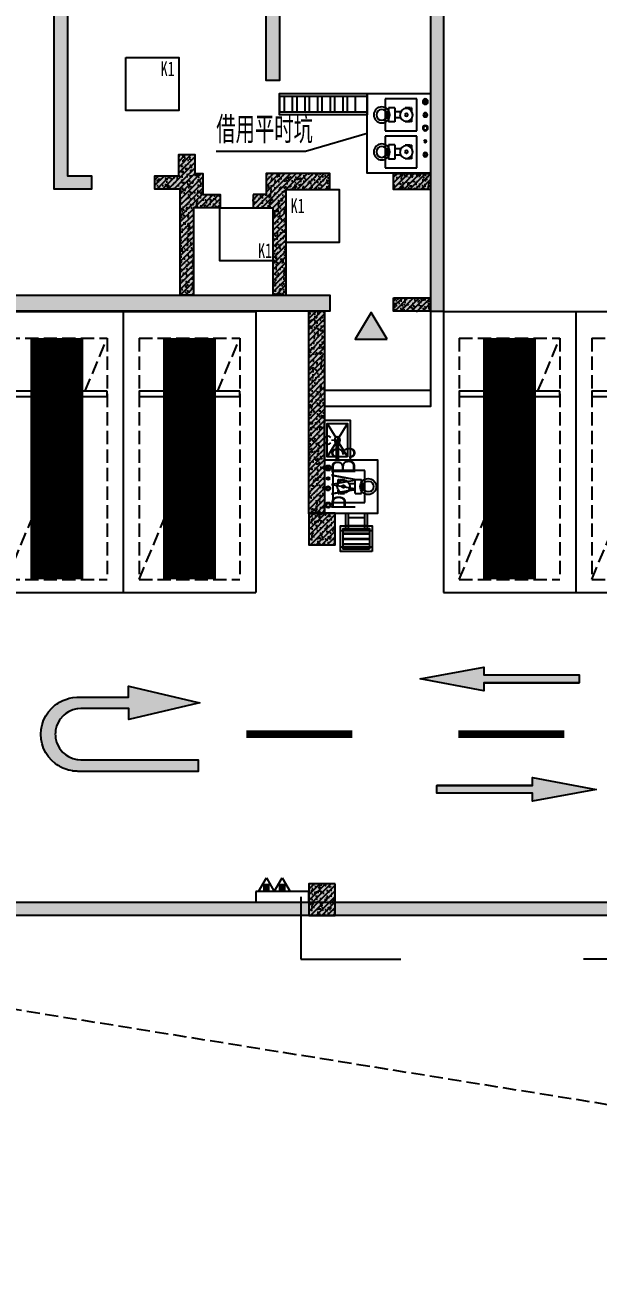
# Model space of a CAD drawing. Extents: x -1338203 to 1886333, y -783476 to 1038610.
# Drawn here: x 718202 to 729017, y 265998 to 289447 of the extents above; entities that cross this region are included whole.
import ezdxf

# ---------------------------------------------------------------- set-up
doc = ezdxf.new("R2010")
doc.units = 0
doc.header["$LTSCALE"] = 1000
doc.header["$MEASUREMENT"] = 0
doc.linetypes.add('A-001-主楼相对位置参照$0$DASH', pattern=[0.35, 0.25, -0.1])
doc.linetypes.add('A-001-平面B2$0$__DASH', pattern=[0.35, 0.25, -0.1])
for name, color, linetype in [('0A-P-PKNG-LINE', 9, 'Continuous'), ('0P-EQUIP-CW', 7, 'Continuous'), ('0P-PIPE-CW', 3, 'Continuous'), ('A-001-主楼相对位置参照$0$0G-SITE', 2, 'Continuous'), ('A-001-平面参照B1$0$AUDIT_D_220531184525-2', 40, 'Continuous'), ('A-001-车位参照B1$0$A-001-车位参照B1$0$0A-P-PKNG-CAR(A)', 43, 'Continuous'), ('A-FIRE', 7, 'Continuous'), ('p-a-regular', 5, 'Continuous'), ('S-04-墙柱B1_1$0$0S-CW-HATCH', 251, 'Continuous'), ('S-04-墙柱B1_1$0$0S-CW-HATCH-UP', 251, 'Continuous'), ('S-04-墙柱B1_1$0$0S-CW-LINE', 72, 'Continuous'), ('S001地下一墙柱$0$0S-CW-HATCH', 251, 'Continuous'), ('S001地下一墙柱$0$0S-CW-HATCH-UP', 251, 'Continuous'), ('S001地下一墙柱$0$0S-CW-LINE', 72, 'Continuous'), ('S001地下一墙柱$0$S001地下一墙柱$0$0S-CC-LINE', 52, 'Continuous'), ('S001地下一墙柱$0$S001地下一墙柱$0$0S-CW-HATCH', 251, 'Continuous'), ('S001地下一墙柱$0$S001地下一墙柱$0$0S-CW-HATCH-UP', 251, 'Continuous'), ('TWT_LEAD', 3, 'Continuous'), ('中心线', 42, 'Continuous'), ('可见线', 7, 'Continuous'), ('地面指向箭头', 7, 'Continuous'), ('负一层消火栓$0$0P-ACC-FH', 7, 'Continuous'), ('负一层消火栓$0$0P-DIM-FH', 3, 'Continuous'), ('负一层消火栓$0$0P-EQUIP-FH', 7, 'Continuous'), ('负一层集水坑及排水沟$0$0P-PIPE-PDW', 31, 'Continuous'), ('负一层集水坑及排水沟$0$P001-预留预埋-B1$0$0P-EQUIP-WW', 7, 'Continuous'), ('负一层集水坑及排水沟$0$P001-预留预埋-B1$0$A-001-平面B1$0$0A-A-HATH', 8, 'Continuous'), ('负一层集水坑及排水沟$0$P001-预留预埋-B1$0$A-001-平面B1$0$0A-P-ROOF-DRAN', 190, 'Continuous'), ('负一层集水坑及排水沟$0$P001-预留预埋-B1$0$P001-预留预埋-B1$0$0P-EQUIP-WW', 7, 'Continuous'), ('负一层集水坑及排水沟$0$P16-预留预埋-B1$0$0P-TWT_DIM', 3, 'Continuous'), ('负一层集水坑及排水沟$0$负一层集水坑及排水沟$0$P001-预留预埋-B1$0$0A-O-FIXT', 6, 'Continuous'), ('负一层集水坑及排水沟$0$负一层集水坑及排水沟$0$P001-预留预埋-B1$0$0P-EQUIP-WW', 7, 'Continuous'), ('负一层集水坑及排水沟$0$负一层集水坑及排水沟$0$P001-预留预埋-B1$0$A-001-平面B1$0$0A-A-HATH', 8, 'Continuous'), ('负一层集水坑及排水沟$0$负一层集水坑及排水沟$0$P001-预留预埋-B1$0$A-001-平面B1$0$0A-P-ROOF-DRAN', 190, 'Continuous'), ('负一层集水坑及排水沟$0$负一层集水坑及排水沟$0$P001-预留预埋-B1$0$P001-预留预埋-B1$0$0P-EQUIP-WW', 7, 'Continuous')]:
    doc.layers.add(name, color=color, linetype=linetype)
doc.styles.add('_TCH_DIM', font='SIMPLEX', dxfattribs={"bigfont": 'GBCBIG'})
doc.styles.add('仿宋_GB2312', font='simfang.ttf', dxfattribs={"width": 0.7, "height": 4})
doc.styles.add('负一层集水坑及排水沟$0$P001-预留预埋-B1$0$P001-预留预埋-B1$0$AAD-TXT', font='AAD-TXT.shx', dxfattribs={"width": 0.7, "height": 3, "bigfont": 'AAD-HZTXT.shx'})
doc.styles.add('负一层集水坑及排水沟$0$负一层集水坑及排水沟$0$P001-预留预埋-B1$0$P001-预留预埋-B1$0$AAD-TXT', font='AAD-TXT.shx', dxfattribs={"width": 0.7, "height": 3, "bigfont": 'AAD-HZTXT.shx'})
pattern_1 = [(180, (-208180, -40365.8), (-2e-05, -238.125), []), (180, (-208264.19, -40450), (-2e-05, -238.125), [])]
pattern_2 = [(45, (-766365.37, -306889.07), (-53.0330086, 53.0330086), []), (50, (-766365.37, -306889.07), (215.178055, -18.82564), [22.5, -247.5]), (355, (-766365.37, -306889.07), (-41.6254, 225.65764), [18, -198]), (100.4514, (-766347.44, -306890.64), (173.552815, 206.83186), [19.12206, -210.342634]), (46.1842, (-766365.37, -306829.07), (320.172315, -49.6557), [33.75, -371.25]), (96.6356, (-766338.7, -306833.2), (280.39881, 292.23536), [28.68309, -315.5139]), (351.1842, (-766365.37, -306829.07), (280.39858, 292.23558), [27, -297]), (21, (-766335.37, -306844.07), (179.072116, -120.785667), [22.5, -247.5]), (326, (-766335.37, -306844.07), (72.9946, 217.545014), [18, -198]), (71.4514, (-766320.44, -306854.14), (252.06679, 96.75915), [19.12206, -210.342634]), (37.5, (-766365.37, -306889.07), (3.6479566, 99.868156), [0, -195.6, 0, -201, 0, -198.75]), (7.5, (-766365.37, -306889.07), (78.920861, 118.323514), [0, -114.6, 0, -191.1, 0, -75.75]), (327.5, (-766432.27, -306889.07), (160.146731, -6.7664615), [0, -75, 0, -234, 0, -310.5]), (317.5, (-766462.27, -306889.07), (174.95585, 30.031495), [0, -97.5, 0, -155.4, 0, -220.5])]

# ---------------------------------------------------------------- blocks, each defined once
blk = doc.blocks.new('A-001-平面参照B1')
at = {"layer": 'A-001-平面参照B1$0$AUDIT_D_220531184525-2', "ltscale": 0.002, "elevation": 0}
for points in [[(-40509, -22840), (-40509, -24640), (-42509, -24640)], [(-40509, -24340), (-42509, -24340)]]:
    blk.add_lwpolyline(points, dxfattribs=at)
blk = doc.blocks.new('负一层集水坑及排水沟$0$6')
h = blk.add_hatch()
h.set_pattern_fill('ANSI31', color=256, scale=10, angle=-90, style=0)
h.set_pattern_definition([(315, (92664.899, 416650.02), (11.22532015, 11.22532015), [])])
edge = h.paths.add_edge_path()
edge.add_arc((207108, 39634), 25, 0, 360)
for centre, radius in [((207108, 39634), 50), ((207108, 39634), 25), ((207108, 39384), 40), ((207108, 39384), 25), ((207108, 39134), 50), ((207108, 39134), 35), ((207108, 38884), 25), ((207108, 38884), 15), ((207108, 38634), 40), ((207108, 38634), 25)]:
    blk.add_circle(centre, radius)
at = {"layer": '负一层集水坑及排水沟$0$P16-预留预埋-B1$0$0P-TWT_DIM', "color": 7}
for p, q in [((208208, 39784), (207008, 39784)), ((207008, 39784), (207008, 38284)), ((207266, 39684), (207866, 39684)), ((207266, 39084), (207266, 39684)), ((207866, 39684), (207866, 39084)), ((208208, 38284), (208208, 39784)), ((207366, 39514), (207366, 39452)), ((207366, 39514), (207382, 39514)), ((207382, 39514), (207382, 39471)), ((207395, 39514), (207395, 39482)), ((207395, 39514), (207486, 39514)), ((207486, 39514), (207486, 39504)), ((207571, 39444), (207684, 39444)), ((207684, 39518), (207684, 39250)), ((207684, 39518), (207805, 39518)), ((207805, 39518), (207805, 39250)), ((207805, 39444), (207811, 39444)), ((207811, 39460), (207811, 39308)), ((207811, 39460), (207821, 39460)), ((207821, 39460), (207821, 39308)), ((207821, 39444), (207848, 39444)), ((207366, 39317), (207366, 39254)), ((207366, 39254), (207382, 39254)), ((207382, 39297), (207382, 39254)), ((207395, 39287), (207395, 39254)), ((207395, 39254), (207486, 39254)), ((207486, 39265), (207486, 39254)), ((207571, 39325), (207684, 39325)), ((207684, 39250), (207805, 39250)), ((207805, 39325), (207811, 39325)), ((207811, 39308), (207821, 39308)), ((207821, 39325), (207848, 39325)), ((207866, 39084), (207266, 39084)), ((207266, 38984), (207866, 38984)), ((207266, 38384), (207266, 38984)), ((207866, 38984), (207866, 38384)), ((207366, 38814), (207366, 38751)), ((207366, 38814), (207382, 38814)), ((207382, 38814), (207382, 38770)), ((207395, 38814), (207395, 38781)), ((207395, 38814), (207486, 38814)), ((207486, 38814), (207486, 38803)), ((207571, 38743), (207684, 38743)), ((207684, 38818), (207684, 38549)), ((207684, 38818), (207805, 38818)), ((207805, 38818), (207805, 38549)), ((207805, 38743), (207811, 38743)), ((207811, 38760), (207811, 38608)), ((207811, 38760), (207821, 38760)), ((207821, 38760), (207821, 38608)), ((207821, 38743), (207848, 38743)), ((207366, 38616), (207366, 38554)), ((207366, 38554), (207382, 38554)), ((207382, 38597), (207382, 38554)), ((207395, 38586), (207395, 38554)), ((207395, 38554), (207486, 38554)), ((207486, 38564), (207486, 38554)), ((207571, 38624), (207684, 38624)), ((207684, 38549), (207805, 38549)), ((207805, 38624), (207811, 38624)), ((207811, 38608), (207821, 38608)), ((207821, 38624), (207848, 38624)), ((207008, 38284), (208208, 38284)), ((207866, 38384), (207266, 38384))]:
    blk.add_line(p, q, dxfattribs=at)
for centre, radius in [((207466, 39384), 121), ((207466, 39384), 27), ((207930, 39384), 151), ((207930, 39384), 102), ((207466, 38684), 121), ((207466, 38684), 27), ((207930, 38684), 151), ((207930, 38684), 102)]:
    blk.add_circle(centre, radius, dxfattribs=at)
blk = doc.blocks.new('负一层集水坑及排水沟$0$A$C2D5B4FF3')
at = {"layer": '负一层集水坑及排水沟$0$P001-预留预埋-B1$0$A-001-平面B1$0$0A-A-HATH'}
h = blk.add_hatch(dxfattribs=at)
h.set_pattern_fill('STEEL', color=256, scale=150, angle=495)
h.set_pattern_definition(pattern_1)
h.paths.add_polyline_path([(50, 328), (350, 328), (350, 0), (50, 0)])
at = {"layer": '负一层集水坑及排水沟$0$P001-预留预埋-B1$0$0P-EQUIP-WW'}
for p, q in [((450, 491), (-50, 491)), ((450, 391), (-50, 391))]:
    blk.add_line(p, q, dxfattribs=at)
for points in [[(-100, 641), (500, 641), (500, 241), (-100, 241)], [(-50, 591), (450, 591), (450, 291), (-50, 291)]]:
    blk.add_lwpolyline(points, close=True, dxfattribs=at)
at = {"layer": '负一层集水坑及排水沟$0$P001-预留预埋-B1$0$A-001-平面B1$0$0A-P-ROOF-DRAN'}
for points in [[(0, 0), (0, 241), (400, 241), (400, 0)], [(50, 241), (350, 241), (350, 0), (50, 0)]]:
    blk.add_lwpolyline(points, close=True, dxfattribs=at)
blk = doc.blocks.new('负一层集水坑及排水沟$0$P001-预留预埋-B1$0$EREF')
at = {"layer": '负一层集水坑及排水沟$0$P001-预留预埋-B1$0$P001-预留预埋-B1$0$0P-EQUIP-WW'}
for p, q in [((81748, 163902), (81730, 163920)), ((81767, 163905), (81733, 163939)), ((81777, 163917), (81745, 163949)), ((81104, 163835), (81104, 163235)), ((81704, 163835), (81104, 163835)), ((81274, 163735), (81337, 163735)), ((81274, 163735), (81274, 163719)), ((81274, 163719), (81317, 163719)), ((81274, 163706), (81306, 163706)), ((81274, 163706), (81274, 163615)), ((81471, 163735), (81534, 163735)), ((81491, 163719), (81534, 163719)), ((81502, 163706), (81534, 163706)), ((81534, 163735), (81534, 163719)), ((81534, 163706), (81534, 163615)), ((81704, 163235), (81704, 163835)), ((81274, 163615), (81285, 163615)), ((81345, 163529), (81345, 163416)), ((81463, 163529), (81463, 163416)), ((81523, 163615), (81534, 163615)), ((81104, 163235), (81704, 163235)), ((81270, 163416), (81538, 163416)), ((81270, 163416), (81270, 163295)), ((81270, 163295), (81538, 163295)), ((81328, 163289), (81480, 163289)), ((81328, 163289), (81328, 163280)), ((81328, 163280), (81480, 163280)), ((81345, 163295), (81345, 163289)), ((81345, 163280), (81345, 163252)), ((81463, 163295), (81463, 163289)), ((81463, 163280), (81463, 163252)), ((81480, 163289), (81480, 163280)), ((81538, 163416), (81538, 163295))]:
    blk.add_line(p, q, dxfattribs=at)
blk.add_lwpolyline([(80904, 163992), (80904, 162992), (81904, 162992), (81904, 163992)], close=True, dxfattribs=at)
for centre, radius in [((81054, 163926), 50), ((81054, 163926), 35), ((81369, 163926), 40), ((81369, 163926), 25), ((81554, 163926), 25), ((81554, 163926), 15), ((81754, 163926), 50), ((81754, 163926), 25), ((81404, 163635), 121), ((81404, 163635), 27), ((81404, 163170), 151), ((81404, 163170), 102)]:
    blk.add_circle(centre, radius, dxfattribs=at)
at = {"layer": '负一层集水坑及排水沟$0$P001-预留预埋-B1$0$P001-预留预埋-B1$0$0P-EQUIP-WW', "style": '负一层集水坑及排水沟$0$P001-预留预埋-B1$0$P001-预留预埋-B1$0$AAD-TXT', "width": 0.7}
blk.add_text('PWB3', height=450, dxfattribs=at).set_placement((80962, 163414, 3000))
blk = doc.blocks.new('负一层集水坑及排水沟$0$负一层集水坑及排水沟$0$A$C2D5B4FF3')
at = {"layer": '负一层集水坑及排水沟$0$负一层集水坑及排水沟$0$P001-预留预埋-B1$0$A-001-平面B1$0$0A-A-HATH'}
h = blk.add_hatch(dxfattribs=at)
h.set_pattern_fill('STEEL', color=256, scale=150, angle=495)
h.set_pattern_definition(pattern_1)
h.paths.add_polyline_path([(50, 328), (350, 328), (350, 0), (50, 0)])
at = {"layer": '负一层集水坑及排水沟$0$负一层集水坑及排水沟$0$P001-预留预埋-B1$0$0P-EQUIP-WW'}
for p, q in [((450, 578), (-50, 578)), ((450, 478), (-50, 478))]:
    blk.add_line(p, q, dxfattribs=at)
for points in [[(-100, 728), (500, 728), (500, 328), (-100, 328)], [(-50, 678), (450, 678), (450, 378), (-50, 378)]]:
    blk.add_lwpolyline(points, close=True, dxfattribs=at)
at = {"layer": '负一层集水坑及排水沟$0$负一层集水坑及排水沟$0$P001-预留预埋-B1$0$A-001-平面B1$0$0A-P-ROOF-DRAN'}
for points in [[(0, 0), (0, 328), (400, 328), (400, 0)], [(50, 328), (350, 328), (350, 0), (50, 0)]]:
    blk.add_lwpolyline(points, close=True, dxfattribs=at)
blk = doc.blocks.new('负一层集水坑及排水沟$0$负一层集水坑及排水沟$0$P001-预留预埋-B1$0$EREF')
at = {"layer": '负一层集水坑及排水沟$0$负一层集水坑及排水沟$0$P001-预留预埋-B1$0$P001-预留预埋-B1$0$0P-EQUIP-WW'}
for p, q in [((81748, 163902), (81730, 163920)), ((81767, 163905), (81733, 163939)), ((81777, 163917), (81745, 163949)), ((81104, 163835), (81104, 163235)), ((81704, 163835), (81104, 163835)), ((81274, 163735), (81337, 163735)), ((81274, 163735), (81274, 163719)), ((81274, 163719), (81317, 163719)), ((81274, 163706), (81306, 163706)), ((81274, 163706), (81274, 163615)), ((81471, 163735), (81534, 163735)), ((81491, 163719), (81534, 163719)), ((81502, 163706), (81534, 163706)), ((81534, 163735), (81534, 163719)), ((81534, 163706), (81534, 163615)), ((81704, 163235), (81704, 163835)), ((81274, 163615), (81285, 163615)), ((81345, 163529), (81345, 163416)), ((81463, 163529), (81463, 163416)), ((81523, 163615), (81534, 163615)), ((81104, 163235), (81704, 163235)), ((81270, 163416), (81538, 163416)), ((81270, 163416), (81270, 163295)), ((81270, 163295), (81538, 163295)), ((81328, 163289), (81480, 163289)), ((81328, 163289), (81328, 163280)), ((81328, 163280), (81480, 163280)), ((81345, 163295), (81345, 163289)), ((81345, 163280), (81345, 163252)), ((81463, 163295), (81463, 163289)), ((81463, 163280), (81463, 163252)), ((81480, 163289), (81480, 163280)), ((81538, 163416), (81538, 163295))]:
    blk.add_line(p, q, dxfattribs=at)
blk.add_lwpolyline([(80904, 163992), (80904, 162992), (81904, 162992), (81904, 163992)], close=True, dxfattribs=at)
for centre, radius in [((81054, 163926), 50), ((81054, 163926), 35), ((81369, 163926), 40), ((81369, 163926), 25), ((81554, 163926), 25), ((81554, 163926), 15), ((81754, 163926), 50), ((81754, 163926), 25), ((81404, 163635), 121), ((81404, 163635), 27), ((81404, 163170), 151), ((81404, 163170), 102)]:
    blk.add_circle(centre, radius, dxfattribs=at)
at = {"layer": '负一层集水坑及排水沟$0$负一层集水坑及排水沟$0$P001-预留预埋-B1$0$P001-预留预埋-B1$0$0P-EQUIP-WW', "style": '负一层集水坑及排水沟$0$负一层集水坑及排水沟$0$P001-预留预埋-B1$0$P001-预留预埋-B1$0$AAD-TXT', "width": 0.7}
blk.add_text('PWB3', height=450, dxfattribs=at).set_placement((80962, 163414, 3000))
blk = doc.blocks.new('负一层集水坑及排水沟$0$负一层集水坑及排水沟$0$P001-预留预埋-B1$0$$lvtry$00000191')
at = {"color": 0}
for p, q in [((-250, -50, 0), (-39, -219, 0)), ((39, -219, 0), (250, -50, 0)), ((-250, -450, 0), (-39, -281, 0)), ((39, -281, 0), (250, -450, 0))]:
    blk.add_line(p, q, dxfattribs=at)
at = {"color": 0, "elevation": 0}
for points in [[(300, -500), (300, 0), (-300, 0), (-300, -500)], [(250, -450), (250, -50), (-250, -50), (-250, -450)]]:
    blk.add_lwpolyline(points, close=True, dxfattribs=at)
at = {"color": 0}
blk.add_circle((0, -250, 0), 50, dxfattribs=at)
for p in [(0, -50, 0), (0, -250, 0)]:
    blk.add_point(p, dxfattribs=at)
blk = doc.blocks.new('负一层集水坑及排水沟')
at = {"layer": '负一层集水坑及排水沟$0$P001-预留预埋-B1$0$A-001-平面B1$0$0A-A-HATH'}
h = blk.add_hatch(dxfattribs=at)
h.set_pattern_fill('STEEL', color=256, scale=150, angle=585)
h.set_pattern_definition([(270, (-2315.45, -227319.28), (238.125, -2e-05), []), (270, (-2231.26, -227403.47), (238.125, -2e-05), [])])
h.paths.add_polyline_path([(-43359, -19089), (-43359, -18789), (-41840, -18789), (-41840, -19089)])
at = {"layer": '负一层集水坑及排水沟$0$0P-PIPE-PDW', "linetype": 'Continuous', "ltscale": 0.002, "const_width": 75}
blk.add_lwpolyline([(-42269, -25650), (-42269, -25275)], dxfattribs=at)
at = {"layer": '负一层集水坑及排水沟$0$P001-预留预埋-B1$0$A-001-平面B1$0$0A-P-ROOF-DRAN'}
for points in [[(-41709, -19139), (-43359, -19139), (-43359, -18739), (-41709, -18739)], [(-43359, -19089), (-43359, -18789), (-41709, -18789), (-41709, -19089)]]:
    blk.add_lwpolyline(points, close=True, dxfattribs=at)
at = {"xscale": -1, "rotation": 359.9999999999953}
blk.add_blockref('负一层集水坑及排水沟$0$6', (166499, -58524), dxfattribs=at)
at = {"rotation": 90}
for name in ['负一层集水坑及排水沟$0$P001-预留预埋-B1$0$EREF', '负一层集水坑及排水沟$0$负一层集水坑及排水沟$0$P001-预留预埋-B1$0$EREF']:
    blk.add_blockref(name, (121484, -107554), dxfattribs=at)
at = {"ltscale": 0.002, "rotation": 180.0000000000058}
for name in ['负一层集水坑及排水沟$0$A$C2D5B4FF3', '负一层集水坑及排水沟$0$负一层集水坑及排水沟$0$A$C2D5B4FF3']:
    blk.add_blockref(name, (-41709, -26650), dxfattribs=at)
at = {"layer": '负一层集水坑及排水沟$0$负一层集水坑及排水沟$0$P001-预留预埋-B1$0$0A-O-FIXT', "xscale": -1.250000000000001, "yscale": 0.9600000000000013, "rotation": 90}
blk.add_blockref('负一层集水坑及排水沟$0$负一层集水坑及排水沟$0$P001-预留预埋-B1$0$$lvtry$00000191', (-42509, -25275, 0), dxfattribs=at)
blk = doc.blocks.new('S-04-墙柱B1_1')
at = {"layer": 'S-04-墙柱B1_1$0$0S-CW-HATCH'}
h = blk.add_hatch(color=256, dxfattribs=at)
h.dxf.hatch_style = 1
h.paths.add_polyline_path([(23190, 8690), (22460, 8690), (22460, 9340), (26340, 9340), (26340, 8440), (26703, 8440), (28140, 8440), (28140, 5490), (28390, 5490), (28390, 6640), (31000, 6640), (31000, 5690), (30750, 5690), (30750, 5490), (31000, 5490), (31000, 3690), (29600, 3690), (29600, 3440), (31800, 3440), (31800, 850), (32050, 850), (32050, 3690), (31250, 3690), (31250, 6890), (28390, 6890), (28390, 8690), (26590, 8690), (26590, 9590), (22460, 9590), (22460, 10460), (19340, 10460), (19340, 8690), (1960, 8690), (1960, 10460), (-1160, 10460), (-1160, 9590), (-5290, 9590), (-5290, 8690), (-7090, 8690), (-7090, 6890), (-9950, 6890), (-9950, 3690), (-10750, 3690), (-10750, -2290), (-10500, -2290), (-10500, 3440), (-8300, 3440), (-8300, 3690), (-9700, 3690), (-9700, 5490), (-9450, 5490), (-9450, 5690), (-9700, 5690), (-9700, 6640), (-7090, 6640), (-7090, 5490), (-6840, 5490), (-6840, 8440), (-5040, 8440), (-5040, 9340), (-1160, 9340), (-1160, 8690), (-1890, 8690), (-1890, 8440), (-910, 8440), (-910, 10210), (1710, 10210), (1710, 8440), (6890, 8440), (6890, 3710), (7090, 3710), (7090, 8440), (14210, 8440), (14210, 3710), (14410, 3710), (14410, 8440), (19590, 8440), (19590, 10210), (22210, 10210), (22210, 8440), (23190, 8440)])
at = {"layer": 'S-04-墙柱B1_1$0$0S-CW-HATCH-UP'}
h = blk.add_hatch(dxfattribs=at)
h.set_pattern_fill('钢筋混凝土', color=256, scale=30)
h.set_pattern_definition([(45, (-2870787.69, 636368.834), (-53.0330086, 53.0330086), []), (50, (-2870787.69, 636368.83), (215.178055, -18.82564), [22.5, -247.5]), (355, (-2870787.69, 636368.83), (-41.6254, 225.65764), [18, -198]), (100.4514, (-2870769.76, 636367.27), (173.552815, 206.831863), [19.122057, -210.342634]), (46.1842, (-2870787.7, 636428.83), (320.172315, -49.655704), [33.75, -371.25]), (96.6356, (-2870761, 636424.7), (280.398812, 292.23536), [28.683086, -315.5139]), (351.1842, (-2870787.7, 636428.83), (280.398584, 292.23558), [27, -297]), (21, (-2870757.69, 636413.83), (179.072116, -120.785667), [22.5, -247.5]), (326, (-2870757.69, 636413.83), (72.9946, 217.545014), [18, -198]), (71.4514, (-2870742.76, 636403.77), (252.066789, 96.759149), [19.122057, -210.342634]), (37.5, (-2870787.69, 636368.834), (3.6479566, 99.8681561), [0, -195.6, 0, -201, 0, -198.75]), (7.5, (-2870787.69, 636368.83), (78.9208612, 118.3235136), [0, -114.6, 0, -191.1, 0, -75.75]), (327.5, (-2870854.59, 636368.834), (160.1467309, -6.7664615), [0, -75, 0, -234, 0, -310.5]), (317.5, (-2870884.59, 636368.83), (174.955851, 30.031495), [0, -97.5, 0, -155.4, 0, -220.5])])
h.paths.add_polyline_path([(23190, 8690), (22460, 8690), (22460, 9340), (26340, 9340), (26340, 8440), (26703, 8440), (28140, 8440), (28140, 5490), (28390, 5490), (28390, 6640), (31000, 6640), (31000, 5690), (30750, 5690), (30750, 5490), (31000, 5490), (31000, 3690), (29600, 3690), (29600, 3440), (31800, 3440), (31800, 850), (32050, 850), (32050, 3690), (31250, 3690), (31250, 6890), (28390, 6890), (28390, 8690), (26590, 8690), (26590, 9590), (22460, 9590), (22460, 10460), (19340, 10460), (19340, 8690), (1960, 8690), (1960, 10460), (-1160, 10460), (-1160, 9590), (-5290, 9590), (-5290, 8690), (-7090, 8690), (-7090, 6890), (-9950, 6890), (-9950, 3690), (-10750, 3690), (-10750, -2290), (-10500, -2290), (-10500, 3440), (-8300, 3440), (-8300, 3690), (-9700, 3690), (-9700, 5490), (-9450, 5490), (-9450, 5690), (-9700, 5690), (-9700, 6640), (-7090, 6640), (-7090, 5490), (-6840, 5490), (-6840, 8440), (-5040, 8440), (-5040, 9340), (-1160, 9340), (-1160, 8690), (-1890, 8690), (-1890, 8440), (-910, 8440), (-910, 10210), (1710, 10210), (1710, 8440), (6890, 8440), (6890, 3710), (7090, 3710), (7090, 8440), (14210, 8440), (14210, 3710), (14410, 3710), (14410, 8440), (19590, 8440), (19590, 10210), (22210, 10210), (22210, 8440), (23190, 8440)])
at = {"layer": 'S-04-墙柱B1_1$0$0S-CW-LINE'}
blk.add_lwpolyline([(-10750, 3690), (-10750, -2290), (-10500, -2290), (-10500, 3440)], dxfattribs=at)
blk = doc.blocks.new('S001地下一墙柱')
at = {"layer": 'S001地下一墙柱$0$0S-CW-HATCH', "ltscale": 0.002}
h = blk.add_hatch(color=256, dxfattribs=at)
h.dxf.hatch_style = 1
h.paths.add_polyline_path([(-40859, -15160), (-43359, -15160), (-43359, -18490), (-43609, -18490), (-43609, -16310), (-47359, -16310), (-47358, -20290), (-46909, -20290), (-46909, -20540), (-47609, -20540), (-47609, -16010), (-43659, -16010), (-43659, -14860), (-40859, -14860)])
h = blk.add_hatch(color=256, dxfattribs=at)
h.dxf.hatch_style = 1
h.paths.add_polyline_path([(-45234, -22543), (-45234, -20540), (-45709, -20540), (-45709, -20290), (-45259, -20290), (-45259, -19890), (-44959, -19890), (-44959, -20245), (-44809, -20245), (-44809, -20645), (-44479, -20645), (-44479, -20895), (-44984, -20895), (-44984, -22540)])
h = blk.add_hatch(color=256, dxfattribs=at)
h.dxf.hatch_style = 1
h.paths.add_polyline_path([(-43859, -20645), (-43859, -20895), (-43484, -20895), (-43484, -22540), (-43234, -22540), (-43234, -20545), (-42409, -20545), (-42409, -20245), (-43609, -20245), (-43609, -20645)])
h = blk.add_hatch(color=256, dxfattribs=at)
h.dxf.hatch_style = 1
h.paths.add_polyline_path([(-41209, -20245), (-40509, -20245), (-40509, -20545), (-41209, -20545)])
at = {"layer": 'S001地下一墙柱$0$0S-CW-HATCH'}
h = blk.add_hatch(color=256, dxfattribs=at)
h.dxf.hatch_style = 1
h.paths.add_polyline_path([(-59059, -97910), (-59059, -84453), (-42209, -84453), (-42209, -71359), (-34009, -71359), (-28159, -71359), (-28159, -38300), (-33881, -38300), (-33881, -34240), (-54702, -34240), (-54702, -27654), (-49409, -27654), (-49409, -22540), (-42409, -22540), (-42409, -22840), (-49109, -22840), (-49109, -27904), (-54402, -27904), (-54402, -33990), (-33631, -33990), (-33631, -38050), (-27859, -38050), (-27859, -71659), (-41909, -71659), (-41909, -84742), (-58759, -84753), (-58759, -97910)])
at = {"layer": 'S001地下一墙柱$0$0S-CW-HATCH', "ltscale": 0.002}
h = blk.add_hatch(color=256, dxfattribs=at)
h.dxf.hatch_style = 1
h.paths.add_polyline_path([(-41209, -22590), (-40509, -22590), (-40509, -22840), (-41209, -22840)])
h = blk.add_hatch(color=256, dxfattribs=at)
h.dxf.hatch_style = 1
h.paths.add_polyline_path([(-42809, -22840), (-42509, -22840), (-42509, -26665), (-42809, -26665)])
at = {"layer": 'S001地下一墙柱$0$0S-CW-HATCH-UP', "ltscale": 0.002}
h = blk.add_hatch(dxfattribs=at)
h.set_pattern_fill('钢筋混凝土', color=256, scale=30)
h.set_pattern_definition(pattern_2)
h.paths.add_polyline_path([(-40859, -15160), (-43359, -15160), (-43359, -18490), (-43609, -18490), (-43609, -16310), (-47359, -16310), (-47358, -20290), (-46909, -20290), (-46909, -20540), (-47609, -20540), (-47609, -16010), (-43659, -16010), (-43659, -14860), (-40859, -14860)])
h = blk.add_hatch(dxfattribs=at)
h.set_pattern_fill('钢筋混凝土', color=256, scale=30)
h.set_pattern_definition(pattern_2)
h.paths.add_polyline_path([(-45234, -22543), (-45234, -20540), (-45709, -20540), (-45709, -20290), (-45259, -20290), (-45259, -19890), (-44959, -19890), (-44959, -20245), (-44809, -20245), (-44809, -20645), (-44479, -20645), (-44479, -20895), (-44984, -20895), (-44984, -22540)])
h = blk.add_hatch(dxfattribs=at)
h.set_pattern_fill('钢筋混凝土', color=256, scale=30)
h.set_pattern_definition(pattern_2)
h.paths.add_polyline_path([(-43859, -20645), (-43859, -20895), (-43484, -20895), (-43484, -22540), (-43234, -22540), (-43234, -20545), (-42409, -20545), (-42409, -20245), (-43609, -20245), (-43609, -20645)])
h = blk.add_hatch(dxfattribs=at)
h.set_pattern_fill('钢筋混凝土', color=256, scale=30)
h.set_pattern_definition(pattern_2)
h.paths.add_polyline_path([(-41209, -20245), (-40509, -20245), (-40509, -20545), (-41209, -20545)])
at = {"layer": 'S001地下一墙柱$0$0S-CW-HATCH-UP'}
h = blk.add_hatch(dxfattribs=at)
h.set_pattern_fill('钢筋混凝土', color=256, scale=30)
h.set_pattern_definition([(45, (-10063346.176, -927328.15), (-53.0330086, 53.0330086), []), (50, (-10063346.18, -927328.15), (215.1780548, -18.8256405), [22.5, -247.5]), (355, (-10063346.18, -927328.15), (-41.6254, 225.65764), [18, -198]), (100.4514, (-10063328.24, -927329.72), (173.5528145, 206.8318626), [19.122057, -210.3426336]), (46.1842, (-10063346.18, -927268.15), (320.1723146, -49.655704), [33.75, -371.25]), (96.6356, (-10063319.5, -927272.3), (280.398812, 292.235361), [28.683086, -315.5139]), (351.1842, (-10063346.18, -927268.15), (280.398584, 292.23558), [27, -297]), (21, (-10063316.18, -927283.15), (179.0721156, -120.7856672), [22.5, -247.5]), (326, (-10063316.18, -927283.15), (72.9945996, 217.5450135), [18, -198]), (71.4514, (-10063301.25, -927293.21), (252.0667886, 96.759149), [19.122057, -210.3426336]), (37.5, (-10063346.176, -927328.15), (3.6479566, 99.86815615), [0, -195.6, 0, -201, 0, -198.75]), (7.5, (-10063346.18, -927328.15), (78.9208612, 118.3235136), [0, -114.6, 0, -191.1, 0, -75.75]), (327.5, (-10063413.076, -927328.15), (160.14673085, -6.7664615), [0, -75, 0, -234, 0, -310.5]), (317.5, (-10063443.08, -927328.15), (174.9558508, 30.0314947), [0, -97.5, 0, -155.4, 0, -220.5])])
h.paths.add_polyline_path([(-59059, -97910), (-59059, -84453), (-42209, -84453), (-42209, -71359), (-34009, -71359), (-28159, -71359), (-28159, -38300), (-33881, -38300), (-33881, -34240), (-54702, -34240), (-54702, -27654), (-49409, -27654), (-49409, -22540), (-42409, -22540), (-42409, -22840), (-49109, -22840), (-49109, -27904), (-54402, -27904), (-54402, -33990), (-33631, -33990), (-33631, -38050), (-27859, -38050), (-27859, -71659), (-41909, -71659), (-41909, -84742), (-58759, -84753), (-58759, -97910)])
at = {"layer": 'S001地下一墙柱$0$0S-CW-HATCH-UP', "ltscale": 0.002}
h = blk.add_hatch(dxfattribs=at)
h.set_pattern_fill('钢筋混凝土', color=256, scale=30)
h.set_pattern_definition(pattern_2)
h.paths.add_polyline_path([(-41209, -22590), (-40509, -22590), (-40509, -22840), (-41209, -22840)])
h = blk.add_hatch(dxfattribs=at)
h.set_pattern_fill('钢筋混凝土', color=256, scale=30)
h.set_pattern_definition(pattern_2)
h.paths.add_polyline_path([(-42809, -22840), (-42509, -22840), (-42509, -26665), (-42809, -26665)])
at = {"layer": 'S001地下一墙柱$0$S001地下一墙柱$0$0S-CW-HATCH'}
h = blk.add_hatch(color=256, dxfattribs=at)
h.dxf.hatch_style = 1
h.paths.add_polyline_path([(-42309, -26650), (-42809, -26650), (-42809, -27250), (-42309, -27250)])
h = blk.add_hatch(color=256, dxfattribs=at)
h.dxf.hatch_style = 1
h.paths.add_polyline_path([(-42309, -26650), (-42809, -26650), (-42809, -27250), (-42309, -27250)])
h = blk.add_hatch(color=256, dxfattribs=at)
h.dxf.hatch_style = 1
h.paths.add_polyline_path([(-42309, -33640), (-42809, -33640), (-42809, -34240), (-42309, -34240)])
h = blk.add_hatch(color=256, dxfattribs=at)
h.dxf.hatch_style = 1
h.paths.add_polyline_path([(-42309, -33640), (-42809, -33640), (-42809, -34240), (-42309, -34240)])
at = {"layer": 'S001地下一墙柱$0$S001地下一墙柱$0$0S-CW-HATCH-UP'}
h = blk.add_hatch(dxfattribs=at)
h.set_pattern_fill('钢筋混凝土', color=256, scale=30)
h.set_pattern_definition([(45, (-9998.035, -17698.27), (-53.03301, 53.03301), []), (50, (-9998.04, -17698.27), (215.1781, -18.8256), [22.5, -247.5]), (355, (-9998.04, -17698.27), (-41.6254, 225.6576), [18, -198]), (100.4514, (-9980.1, -17699.84), (173.5528, 206.8319), [19.122, -210.3426]), (46.1842, (-9998.04, -17638.27), (320.1723, -49.6557), [33.75, -371.25]), (96.6356, (-9971.35, -17642.4), (280.3988, 292.2354), [28.683, -315.514]), (351.1842, (-9998.04, -17638.27), (280.3986, 292.2356), [27, -297]), (21, (-9968.04, -17653.27), (179.0721, -120.7857), [22.5, -247.5]), (326, (-9968.04, -17653.27), (72.9946, 217.545), [18, -198]), (71.4514, (-9953.11, -17663.34), (252.0668, 96.7591), [19.122, -210.3426]), (37.5, (-9998.035, -17698.27), (3.64796, 99.86816), [0, -195.6, 0, -201, 0, -198.75]), (7.5, (-9998.04, -17698.27), (78.92086, 118.3235), [0, -114.6, 0, -191.1, 0, -75.75]), (327.5, (-10064.935, -17698.27), (160.14673, -6.76646), [0, -75, 0, -234, 0, -310.5]), (317.5, (-10094.94, -17698.27), (174.95585, 30.0315), [0, -97.5, 0, -155.4, 0, -220.5])])
h.paths.add_polyline_path([(-42309, -26650), (-42809, -26650), (-42809, -27250), (-42309, -27250)])
h = blk.add_hatch(dxfattribs=at)
h.set_pattern_fill('钢筋混凝土', color=256, scale=30)
h.set_pattern_definition([(45, (-9998.035, -17698.27), (-53.03301, 53.03301), []), (50, (-9998.04, -17698.27), (215.1781, -18.8256), [22.5, -247.5]), (355, (-9998.04, -17698.27), (-41.6254, 225.6576), [18, -198]), (100.4514, (-9980.1, -17699.84), (173.5528, 206.8319), [19.122, -210.3426]), (46.1842, (-9998.04, -17638.27), (320.1723, -49.6557), [33.75, -371.25]), (96.6356, (-9971.35, -17642.4), (280.3988, 292.2354), [28.683, -315.514]), (351.1842, (-9998.04, -17638.27), (280.3986, 292.2356), [27, -297]), (21, (-9968.04, -17653.27), (179.0721, -120.7857), [22.5, -247.5]), (326, (-9968.04, -17653.27), (72.9946, 217.545), [18, -198]), (71.4514, (-9953.11, -17663.34), (252.0668, 96.7591), [19.122, -210.3426]), (37.5, (-9998.035, -17698.27), (3.64796, 99.86816), [0, -195.6, 0, -201, 0, -198.75]), (7.5, (-9998.04, -17698.27), (78.92086, 118.3235), [0, -114.6, 0, -191.1, 0, -75.75]), (327.5, (-10064.935, -17698.27), (160.14673, -6.76646), [0, -75, 0, -234, 0, -310.5]), (317.5, (-10094.94, -17698.27), (174.95585, 30.0315), [0, -97.5, 0, -155.4, 0, -220.5])])
h.paths.add_polyline_path([(-42309, -26650), (-42809, -26650), (-42809, -27250), (-42309, -27250)])
h = blk.add_hatch(dxfattribs=at)
h.set_pattern_fill('钢筋混凝土', color=256, scale=30)
h.set_pattern_definition([(45, (-9998.04, -24688.44), (-53.03301, 53.03301), []), (50, (-9998.04, -24688.44), (215.1781, -18.8256), [22.5, -247.5]), (355, (-9998.04, -24688.44), (-41.6254, 225.6576), [18, -198]), (100.4514, (-9980.1, -24690), (173.5528, 206.8319), [19.122, -210.3426]), (46.1842, (-9998.04, -24628.44), (320.1723, -49.6557), [33.75, -371.25]), (96.6356, (-9971.36, -24632.58), (280.3988, 292.2354), [28.683, -315.514]), (351.1842, (-9998.04, -24628.44), (280.3986, 292.2356), [27, -297]), (21, (-9968.04, -24643.44), (179.0721, -120.7857), [22.5, -247.5]), (326, (-9968.04, -24643.44), (72.9946, 217.545), [18, -198]), (71.4514, (-9953.12, -24653.5), (252.0668, 96.7591), [19.122, -210.3426]), (37.5, (-9998.04, -24688.44), (3.64796, 99.86816), [0, -195.6, 0, -201, 0, -198.75]), (7.5, (-9998.04, -24688.44), (78.92086, 118.3235), [0, -114.6, 0, -191.1, 0, -75.75]), (327.5, (-10064.94, -24688.44), (160.14673, -6.76646), [0, -75, 0, -234, 0, -310.5]), (317.5, (-10094.94, -24688.44), (174.95585, 30.0315), [0, -97.5, 0, -155.4, 0, -220.5])])
h.paths.add_polyline_path([(-42309, -33640), (-42809, -33640), (-42809, -34240), (-42309, -34240)])
h = blk.add_hatch(dxfattribs=at)
h.set_pattern_fill('钢筋混凝土', color=256, scale=30)
h.set_pattern_definition([(45, (-9998.04, -24688.44), (-53.03301, 53.03301), []), (50, (-9998.04, -24688.44), (215.1781, -18.8256), [22.5, -247.5]), (355, (-9998.04, -24688.44), (-41.6254, 225.6576), [18, -198]), (100.4514, (-9980.1, -24690), (173.5528, 206.8319), [19.122, -210.3426]), (46.1842, (-9998.04, -24628.44), (320.1723, -49.6557), [33.75, -371.25]), (96.6356, (-9971.36, -24632.58), (280.3988, 292.2354), [28.683, -315.514]), (351.1842, (-9998.04, -24628.44), (280.3986, 292.2356), [27, -297]), (21, (-9968.04, -24643.44), (179.0721, -120.7857), [22.5, -247.5]), (326, (-9968.04, -24643.44), (72.9946, 217.545), [18, -198]), (71.4514, (-9953.12, -24653.5), (252.0668, 96.7591), [19.122, -210.3426]), (37.5, (-9998.04, -24688.44), (3.64796, 99.86816), [0, -195.6, 0, -201, 0, -198.75]), (7.5, (-9998.04, -24688.44), (78.92086, 118.3235), [0, -114.6, 0, -191.1, 0, -75.75]), (327.5, (-10064.94, -24688.44), (160.14673, -6.76646), [0, -75, 0, -234, 0, -310.5]), (317.5, (-10094.94, -24688.44), (174.95585, 30.0315), [0, -97.5, 0, -155.4, 0, -220.5])])
h.paths.add_polyline_path([(-42309, -33640), (-42809, -33640), (-42809, -34240), (-42309, -34240)])
at = {"layer": 'S001地下一墙柱$0$0S-CW-LINE', "ltscale": 0.002}
for points in [[(-40859, -15160), (-43359, -15160), (-43359, -18490), (-43609, -18490), (-43609, -16310), (-47359, -16310), (-47358, -20290), (-46909, -20290), (-46909, -20540), (-47609, -20540), (-47609, -16010), (-43659, -16010), (-43659, -14860), (-40859, -14860)], [(-45234, -22543), (-45234, -20540), (-45709, -20540), (-45709, -20290), (-45259, -20290), (-45259, -19890), (-44959, -19890), (-44959, -20245), (-44809, -20245), (-44809, -20645), (-44479, -20645), (-44479, -20895), (-44984, -20895), (-44984, -22540)], [(-43859, -20645), (-43859, -20895), (-43484, -20895), (-43484, -22540), (-43234, -22540), (-43234, -20545), (-42409, -20545), (-42409, -20245), (-43609, -20245), (-43609, -20645)], [(-41209, -20245), (-40509, -20245), (-40509, -20545), (-41209, -20545)], [(-41209, -22590), (-40509, -22590), (-40509, -22840), (-41209, -22840)], [(-42809, -22840), (-42509, -22840), (-42509, -26665), (-42809, -26665)]]:
    blk.add_lwpolyline(points, close=True, dxfattribs=at)
at = {"layer": 'S001地下一墙柱$0$0S-CW-LINE', "elevation": 0, "flags": 128}
blk.add_lwpolyline([(-28159, -71359), (-28159, -38300), (-33881, -38300), (-33881, -34240), (-54702, -34240), (-54702, -27654), (-49409, -27654), (-49409, -22540), (-42409, -22540), (-42409, -22840), (-49109, -22840), (-49109, -27904), (-54402, -27904), (-54402, -33990), (-33631, -33990), (-33631, -38050), (-27859, -38050), (-27859, -71659)], dxfattribs=at)
at = {"layer": 'S001地下一墙柱$0$S001地下一墙柱$0$0S-CC-LINE'}
blk.add_lwpolyline([(-42309, -26650), (-42809, -26650), (-42809, -27250), (-42309, -27250)], close=True, dxfattribs=at)
blk.add_lwpolyline([(-42309, -26650), (-42809, -26650), (-42809, -27250), (-42309, -27250)], close=True, dxfattribs=at)
at = {"layer": 'S001地下一墙柱$0$S001地下一墙柱$0$0S-CC-LINE', "elevation": 0}
blk.add_lwpolyline([(-42309, -33640), (-42809, -33640), (-42809, -34240), (-42309, -34240)], close=True, dxfattribs=at)
blk.add_lwpolyline([(-42309, -33640), (-42809, -33640), (-42809, -34240), (-42309, -34240)], close=True, dxfattribs=at)
at = {"ltscale": 0.002}
blk.add_blockref('S-04-墙柱B1_1', (-29759, -20550), dxfattribs=at)
blk = doc.blocks.new('负一层消火栓$0$$TwtSys$00000546')
h = blk.add_hatch()
h.set_pattern_fill('ANSI31', color=256, scale=200, style=0)
h.set_pattern_definition([(45, (-38543.802, -6670.83), (-17.67767, 17.67767), [])])
h.paths.add_polyline_path([(-65, 174), (65, 174), (65, 44), (-65, 44)])
for points in [[(0, 344), (-198, 0), (198, 0)], [(-65, 174), (65, 174), (65, 44), (-65, 44)]]:
    blk.add_lwpolyline(points, close=True)
blk = doc.blocks.new('负一层消火栓')
at = {"layer": '负一层消火栓$0$0P-ACC-FH'}
blk.add_lwpolyline([(-43808, -33790), (-43808, -33990), (-42809, -33990), (-42809, -33790)], close=True, dxfattribs=at)
at = {"layer": '负一层消火栓$0$0P-DIM-FH'}
for p, q in [((-42958, -33890), (-42958, -35063)), ((-42958, -35063), (-41069, -35063)), ((-35708, -35063), (-37625, -35063))]:
    blk.add_line(p, q, dxfattribs=at)
at = {"layer": '负一层消火栓$0$0P-EQUIP-FH', "xscale": -0.75, "yscale": 0.75, "zscale": 0.75}
for p in [(-43607, -33790, 800), (-43310, -33790, 800)]:
    blk.add_blockref('负一层消火栓$0$$TwtSys$00000546', p, dxfattribs=at)
blk = doc.blocks.new('$TwtSys$00000320')
at = {"const_width": 20}
for points in [[(0, 0), (0, -121)], [(-37, -83), (37, -83)]]:
    blk.add_lwpolyline(points, dxfattribs=at)
blk = doc.blocks.new('A$Cee0fc4ce')
at = {"layer": '0P-PIPE-CW', "linetype": 'Continuous'}
blk.add_arc((-42444, -25275), 75, 45, 315, dxfattribs=at)
at = {"layer": '0P-EQUIP-CW', "xscale": 1.5, "yscale": 1.5, "zscale": 1.5, "rotation": 89.99999999999994}
blk.add_blockref('$TwtSys$00000320', (-42384, -25275), dxfattribs=at)
blk = doc.blocks.new('JTDT')
at = {"layer": 'A-FIRE'}
h = blk.add_hatch(color=251, dxfattribs=at)
h.dxf.hatch_style = 1
h.paths.add_polyline_path([(189165, 82916), (189162, 82988), (189159, 82988), (189147, 83060), (189144, 83075), (189126, 83123), (189114, 83162), (189105, 83180), (189081, 83230), (189072, 83245), (189057, 83269), (189036, 83299), (189024, 83317), (189021, 83320), (189021, 83323), (188961, 83389), (188893, 83449), (188818, 83500), (188734, 83542), (188650, 83571), (188561, 83586), (188468, 83592), (188378, 83586), (188288, 83571), (188202, 83542), (188118, 83500), (188043, 83449), (187974, 83389), (187915, 83323), (187915, 83320), (187912, 83317), (187900, 83299), (187882, 83269), (187864, 83245), (187858, 83230), (187831, 83180), (187822, 83162), (187810, 83123), (187795, 83075), (187789, 83060), (187777, 82988), (187771, 82916), (187771, 82895), (187771, 82839), (187771, 81938), (187559, 81938), (187559, 81935), (187867, 80625), (187876, 80592), (187882, 80625), (188190, 81935), (187983, 81935), (187983, 81938), (187983, 82839), (187986, 82895), (187989, 82916), (188007, 82988), (188037, 83060), (188046, 83075), (188076, 83123), (188109, 83162), (188124, 83180), (188184, 83230), (188205, 83245), (188247, 83269), (188318, 83299), (188390, 83317), (188441, 83320), (188468, 83323), (188492, 83320), (188543, 83317), (188615, 83299), (188686, 83269), (188728, 83245), (188749, 83230), (188809, 83180), (188824, 83162), (188857, 83123), (188887, 83075), (188896, 83060), (188926, 82988), (188944, 82916), (188947, 82895), (188949, 82839), (188949, 80625), (189168, 80625), (189168, 82839), (189168, 82895)])
at = {"layer": '地面指向箭头', "color": 251, "linetype": 'Continuous'}
blk.add_lwpolyline([(189165, 82916), (189162, 82988), (189159, 82988), (189147, 83060), (189144, 83075), (189126, 83123), (189114, 83162), (189105, 83180), (189081, 83230), (189072, 83245), (189057, 83269), (189036, 83299), (189024, 83317), (189021, 83320), (189021, 83323), (188961, 83389), (188893, 83449), (188818, 83500), (188734, 83542), (188650, 83571), (188561, 83586), (188468, 83592), (188378, 83586), (188288, 83571), (188202, 83542), (188118, 83500), (188043, 83449), (187974, 83389), (187915, 83323), (187915, 83320), (187912, 83317), (187900, 83299), (187882, 83269), (187864, 83245), (187858, 83230), (187831, 83180), (187822, 83162), (187810, 83123), (187795, 83075), (187789, 83060), (187777, 82988), (187771, 82916), (187771, 82895), (187771, 82839), (187771, 81938), (187559, 81938), (187559, 81935), (187867, 80625), (187876, 80592), (187882, 80625), (188190, 81935), (187983, 81935), (187983, 81938), (187983, 82839), (187986, 82895), (187989, 82916), (188007, 82988), (188037, 83060), (188046, 83075), (188076, 83123), (188109, 83162), (188124, 83180), (188184, 83230), (188205, 83245), (188247, 83269), (188318, 83299), (188390, 83317), (188441, 83320), (188468, 83323), (188492, 83320), (188543, 83317), (188615, 83299), (188686, 83269), (188728, 83245), (188749, 83230), (188809, 83180), (188824, 83162), (188857, 83123), (188887, 83075), (188896, 83060), (188926, 82988), (188944, 82916), (188947, 82895), (188949, 82839), (188949, 80625), (189168, 80625), (189168, 82839), (189168, 82895), (189165, 82916)], dxfattribs=at)
blk = doc.blocks.new('直行')
at = {"layer": '地面指向箭头'}
blk.add_hatch(color=251, dxfattribs=at).paths.add_polyline_path([(-29241, 4059962), (-29466, 4058762), (-29316, 4058762), (-29316, 4056961), (-29166, 4056961), (-29166, 4058762), (-29016, 4058762)])
at = {"layer": '地面指向箭头', "color": 251}
blk.add_lwpolyline([(-29316, 4058762), (-29316, 4056961), (-29316, 4058762), (-29316, 4058762), (-29466, 4058762), (-29241, 4059962), (-29016, 4058762), (-29166, 4058762), (-29166, 4056961), (-29316, 4056961), (-29316, 4056961)], dxfattribs=at)
blk = doc.blocks.new('A$C9cb663f1')
at = {"layer": '中心线', "color": 251, "const_width": 150}
for points in [[(309735, -85692), (311735, -85692)], [(313735, -85692), (315735, -85692)]]:
    blk.add_lwpolyline(points, dxfattribs=at)
at = {"layer": '地面指向箭头', "color": 251}
for p, rotation in [((4372974, -55410), 90), ((-3743632, -115974), 270)]:
    blk.add_blockref('直行', p, dxfattribs=dict(at, rotation=rotation))
at = {"layer": '地面指向箭头', "color": 251, "xscale": -1.000000000000004, "rotation": 90}
blk.add_blockref('JTDT', (389451, 102774), dxfattribs=at)
blk = doc.blocks.new('A$C488321c4')
at = {"layer": '地面指向箭头'}
h = blk.add_hatch(color=251, dxfattribs=at)
h.dxf.hatch_style = 1
h.paths.add_polyline_path([(312389, -78241), (312089, -77741), (311789, -78241)])
at = {"layer": '地面指向箭头', "color": 251, "flags": 128}
blk.add_lwpolyline([(312389, -78241), (312089, -77741), (311789, -78241), (312389, -78241)], dxfattribs=at)
blk = doc.blocks.new('JSK')
at = {"layer": 'TWT_LEAD'}
for p, q in [((167326, -7380), (166167, -7723)), ((166167, -7723), (164482, -7723))]:
    blk.add_line(p, q, dxfattribs=at)
at = {"layer": '可见线', "color": 1, "elevation": -83150}
for points in [[(162776, -5950), (163776, -5950), (163776, -6950), (162776, -6950)], [(167326, -6629), (168526, -6629), (168526, -8130), (167326, -8130)], [(165801, -8435), (166801, -8435), (166801, -9435), (165801, -9435)]]:
    blk.add_lwpolyline(points, close=True, dxfattribs=at)
at = {"layer": '可见线', "color": 1}
blk.add_lwpolyline([(164551, -8785), (165551, -8785), (165551, -9785), (164551, -9785)], close=True, dxfattribs=at)
at = {"layer": 'TWT_LEAD', "color": 7, "style": '_TCH_DIM'}
blk.add_text('借用平时坑', height=506.4, dxfattribs=at).set_placement((164482, -7566))
at = {"layer": '可见线', "color": 1, "style": '仿宋_GB2312', "width": 0.7}
for p in [(163433, -6299, -83150), (165886, -8883, -83150), (165272, -9728)]:
    blk.add_text('K1', height=275.7, dxfattribs=at).set_placement(p)
blk = doc.blocks.new('A-001-车位参照B1$0$A-001-车位参照B1$0$A-001-车位参照B1$0$ddd')
for p, q in [((0, 2500), (5300, 2500)), ((0, 2500), (0, 0)), ((5300, 2500), (5300, 0)), ((0, 0), (5300, 0))]:
    blk.add_line(p, q)
at = {"linetype": 'A-001-平面B2$0$__DASH'}
for p, q in [((500, 2200), (500, 300)), ((500, 2200), (5050, 2200)), ((5050, 2200), (5050, 300)), ((500, 300), (5050, 300))]:
    blk.add_line(p, q, dxfattribs=at)
blk.add_lwpolyline([(5050, 2200), (500, 300)], dxfattribs=at)
blk.add_lwpolyline([(1500, 300), (1500, 2200), (1600, 2200), (1600, 300)], close=True)
at = {"layer": 'p-a-regular', "ltscale": 0.002, "const_width": 1000}
blk.add_lwpolyline([(500, 1250), (5050, 1250)], dxfattribs=at)
blk = doc.blocks.new('A-001-主楼相对位置参照')
at = {"layer": 'A-001-主楼相对位置参照$0$0G-SITE', "linetype": 'A-001-主楼相对位置参照$0$DASH'}
blk.add_lwpolyline([(-110774, -71476), (-110774, -97598), (-60233, -97598), (-60233, -71436), (-28181, -71359), (-28181, -39250), (-59195, -34274), (-59199, -4282), (-94668, -4272), (-94605, -34368), (-126089, -33751), (-126089, -71447), (-110774, -71476)], dxfattribs=at)

msp = doc.modelspace()

# ---------------------------------------------------------------- block references
at = {"ltscale": 0.002}
for name, p in [('S001地下一墙柱', (766365.4, 306889.1)), ('A-001-主楼相对位置参照', (766365.4, 306889.1)), ('负一层消火栓', (766365.4, 306889.1)), ('负一层集水坑及排水沟', (766365.4, 306889.1)), ('A$C488321c4', (412646.2, 361761.3)), ('A$C9cb663f1', (412646.2, 361761.3))]:
    msp.add_blockref(name, p, dxfattribs=at)
for name, p in [('A-001-平面参照B1', (766365.4, 306889.1)), ('A$Cee0fc4ce', (766365.5, 306889.1))]:
    msp.add_blockref(name, p)
at = {"layer": '0A-P-PKNG-LINE'}
msp.add_blockref('JSK', (557330.7, 294779.4, 83150), dxfattribs=at)
at = {"layer": 'A-001-车位参照B1$0$A-001-车位参照B1$0$0A-P-PKNG-CAR(A)', "linetype": 'Continuous', "xscale": -1, "rotation": 89.99727645939184}
for p in [(720056.9, 284039.1), (722556.9, 284039.1), (728597, 284039), (731097, 284039.1)]:
    msp.add_blockref('A-001-车位参照B1$0$A-001-车位参照B1$0$A-001-车位参照B1$0$ddd', p, dxfattribs=at)

doc.saveas('drawing.dxf')
